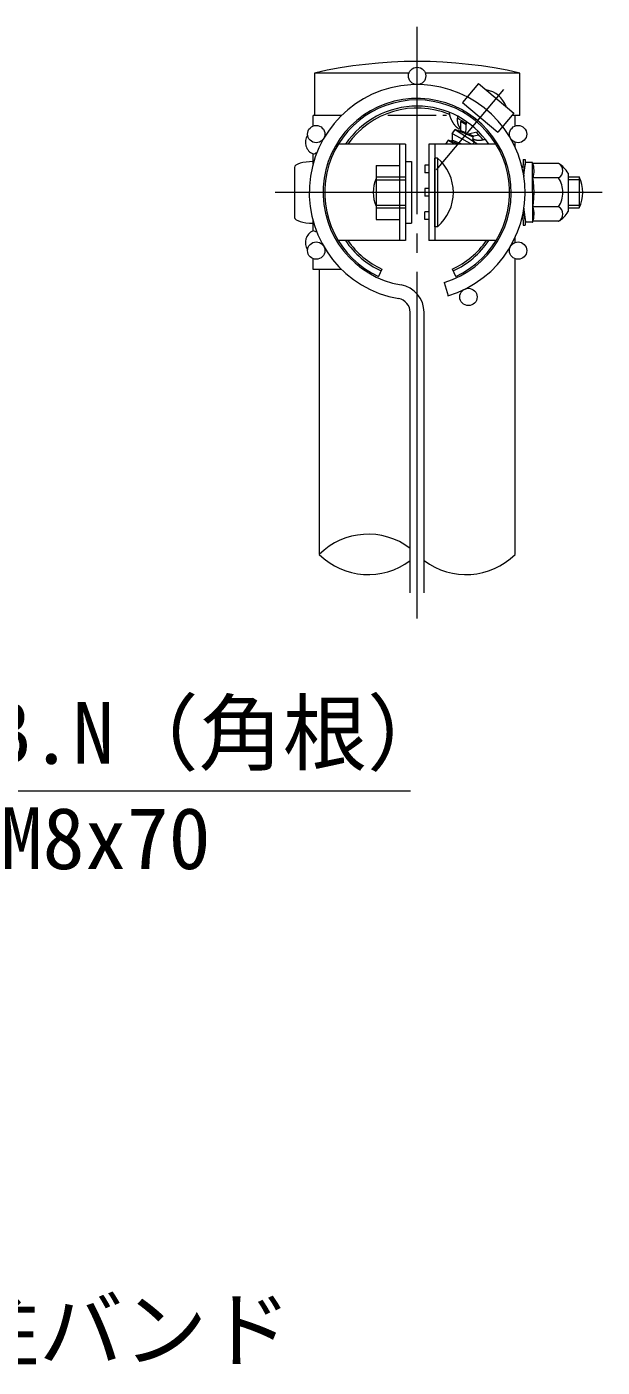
# Model space of a CAD drawing. Units: millimetres, scale not verified. Extents: x -6300 to 6300, y -4455 to 4455.
# Drawn here: x 1356 to 1804, y -1982 to -938 of the extents above; entities that cross this region are included whole.
import ezdxf
from ezdxf.enums import TextEntityAlignment as Align

# ---------------------------------------------------------------- set-up
doc = ezdxf.new("R2010")
doc.units = ezdxf.units.MM
doc.header["$LTSCALE"] = 15
doc.linetypes.add('LONG_CHAIN', pattern=[21, 18, -1, 1, -1])
for name, color, linetype, lineweight in [('0-0_D-STR-TXT', 7, 'Continuous', 9), ('0-3_D-STR2', 7, 'Continuous', 9), ('0-4_D-STR-DIM', 7, 'Continuous', 9), ('0-5_0', 7, 'Continuous', 9), ('0-6_D-STR1', 1, 'Continuous', 9), ('0-7_D-BMK', 2, 'LONG_CHAIN', 9), ('0-8_D-STR3', 3, 'Continuous', 9)]:
    doc.layers.add(name, color=color, linetype=linetype, lineweight=lineweight)
doc.styles.add('ＭＳ ゴシック', font='')
doc.styles.get('ＭＳ ゴシック').set_extended_font_data('MS Gothic')

msp = doc.modelspace()

# ---------------------------------------------------------------- linework, layer by layer
at = {"layer": '0-0_D-STR-TXT'}
msp.add_lwpolyline([(1654.84, -1533.17), (1179.34, -1533.17), (923.1, -1089.35)], dxfattribs=at)
at = {"layer": '0-3_D-STR2'}
for p, q in [((1681.02, -1136.98), (1684.11, -1147.33)), ((1654.7, -1378.84), (1654.7, -1160.24)), ((1665.5, -1378.84), (1665.5, -1160.24))]:
    msp.add_line(p, q, dxfattribs=at)
for centre in [(1660.1, -976.09), (1581.51, -1021.46), (1738.7, -1021.46), (1581.51, -1112.21), (1738.7, -1112.21), (1700.05, -1148.32)]:
    msp.add_circle(centre, 6.75, dxfattribs=at)
for centre, radius, start, end in [((1660.1, -1066.84), 84, 286.60421, 260.16066), ((1660.1, -1066.84), 73.2, 286.60421, 260.16066), ((1643.9, -1160.24), 21.6, 0, 80.16066), ((1643.9, -1160.24), 10.8, 0, 80.16066)]:
    msp.add_arc(centre, radius, start, end, dxfattribs=at)
at = {"layer": '0-4_D-STR-DIM'}
for centre, start, end in [((1622, -1387.18), 52.7739, 134.81854), ((1622, -1310.49), 225.18146, 307.2261), ((1698.2, -1310.49), 232.7739, 314.81854)]:
    msp.add_arc(centre, 54.05, start, end, dxfattribs=at)
at = {"layer": '0-5_0'}
for p, q in [((1702.89, -1026.1), (1703.57, -1025.29)), ((1651.1, -1104.34), (1598.64, -1104.34))]:
    msp.add_line(p, q, dxfattribs=at)
at = {"layer": '0-6_D-STR1'}
for p, q in [((1653.74, -973.84), (1580.3, -973.84)), ((1580.3, -973.84), (1580.3, -1006.84)), ((1739.9, -973.84), (1666.47, -973.84)), ((1739.9, -1006.84), (1739.9, -973.84)), ((1601.32, -1006.84), (1580.3, -1006.84)), ((1620.3, -1006.84), (1618.17, -1006.84)), ((1674.97, -1006.84), (1637.26, -1006.84)), ((1682.94, -1006.84), (1680.08, -1006.84)), ((1739.9, -1006.84), (1733.95, -1006.84)), ((1736.3, -1015.15), (1736.3, -1006.84)), ((1736.3, -1031.49), (1736.3, -1027.77)), ((1736.3, -1105.9), (1736.3, -1102.19)), ((1583.9, -1126.84), (1583.9, -1348.84)), ((1736.3, -1348.84), (1736.3, -1118.52))]:
    msp.add_line(p, q, dxfattribs=at)
msp.add_arc((1660.1, -1323.12), 358.28, 77.13052, 102.86948, dxfattribs=at)
at = {"layer": '0-7_D-BMK'}
for p, q in [((1660.1, -1398.84), (1660.1, -937.84)), ((1727.33, -986.72), (1674.91, -1049.19)), ((1804.1, -1066.84), (1549.7, -1066.84))]:
    msp.add_line(p, q, dxfattribs=at)
at = {"layer": '0-8_D-STR3'}
for p, q in [((1707.83, -981.96), (1695.3, -996.89)), ((1714.93, -987.23), (1714.75, -987.76)), ((1695.3, -996.89), (1722.87, -1020.03)), ((1728.98, -999.02), (1728.49, -999.29)), ((1601.32, -1006.84), (1579.1, -1006.84)), ((1579.1, -1015.16), (1579.1, -1006.84)), ((1620.3, -1006.84), (1618.17, -1006.84)), ((1693.72, -1011.48), (1693.71, -1018.64)), ((1698.16, -1014.17), (1693.82, -1011.57)), ((1698.28, -1011.54), (1697.82, -1020.95)), ((1687.31, -1021.28), (1687.3, -1026.13)), ((1687.31, -1021.28), (1689.62, -1017.81)), ((1702.31, -1029.34), (1687.66, -1021.1)), ((1704.47, -1027.83), (1689.6, -1018.2)), ((1698.58, -1021.58), (1689.62, -1017.81)), ((1692.79, -1017.62), (1693.47, -1016.82)), ((1693.61, -1018.6), (1693.06, -1019.26)), ((1697.85, -1020.37), (1693.71, -1018.64)), ((1707.94, -1019.63), (1698.74, -1021.72)), ((1703.47, -1023.63), (1698.85, -1021.7)), ((1704.04, -1022.95), (1700.27, -1021.37)), ((1704.04, -1022.95), (1703.14, -1024.02)), ((1708.31, -1022.19), (1704.07, -1022.92)), ((1651.1, -1029.34), (1598.64, -1029.34)), ((1646.3, -1029.34), (1646.3, -1104.34)), ((1651.1, -1029.34), (1651.1, -1104.34)), ((1721.57, -1029.34), (1669.1, -1029.34)), ((1669.1, -1029.34), (1669.1, -1104.34)), ((1673.9, -1029.34), (1673.9, -1104.34)), ((1684.28, -1026.15), (1682.16, -1029.34)), ((1689.51, -1029.34), (1684.2, -1026.37)), ((1692.37, -1029.34), (1686.63, -1026.92)), ((1694.96, -1029.34), (1687.29, -1026.14)), ((1703.1, -1029.34), (1704.58, -1027.93)), ((1703.14, -1024.02), (1704.58, -1027.93)), ((1579.1, -1044.59), (1579.1, -1036.84)), ((1579.1, -1042.84), (1579.1, -1044.59)), ((1651.1, -1042.84), (1655.6, -1042.84)), ((1655.6, -1042.84), (1655.6, -1090.84)), ((1673.9, -1093.54), (1673.9, -1040.14)), ((1675.99, -1040.14), (1673.9, -1040.14)), ((1675.99, -1040.14), (1675.99, -1093.54)), ((1742.6, -1041.34), (1742.6, -1045.26)), ((1742.6, -1041.34), (1744.1, -1041.34)), ((1743.2, -1053.34), (1744.37, -1043.85)), ((1744.1, -1041.34), (1744.1, -1045.26)), ((1749.67, -1043.59), (1744.67, -1043.59)), ((1749.8, -1066.84), (1749.8, -1043.66)), ((1750.1, -1044.32), (1749.96, -1043.81)), ((1564.7, -1047.34), (1564.7, -1086.34)), ((1628.3, -1045.84), (1628.3, -1087.84)), ((1628.3, -1045.84), (1646.3, -1045.84)), ((1669.1, -1045.65), (1666.1, -1045.65)), ((1666.1, -1045.65), (1666.1, -1051.65)), ((1669.1, -1051.65), (1666.1, -1051.65)), ((1742.5, -1046.03), (1741.97, -1048.03)), ((1744, -1046.03), (1742.71, -1050.92)), ((1743.2, -1053.34), (1743.2, -1054.57)), ((1770.19, -1044.32), (1750.1, -1044.32)), ((1777.7, -1051.84), (1777.7, -1081.84)), ((1628.3, -1054.84), (1651.1, -1054.84)), ((1628.3, -1056.94), (1651.1, -1056.94)), ((1669.1, -1063.84), (1666.1, -1063.84)), ((1666.1, -1063.84), (1666.1, -1069.84)), ((1770.19, -1055.58), (1749.8, -1055.58)), ((1777.7, -1054.84), (1786.1, -1054.84)), ((1777.7, -1056.87), (1787.07, -1056.87)), ((1786.1, -1054.84), (1786.1, -1078.84)), ((1669.1, -1069.84), (1666.1, -1069.84)), ((1749.8, -1066.84), (1749.8, -1090.01)), ((1628.3, -1076.74), (1651.1, -1076.74)), ((1628.3, -1078.84), (1651.1, -1078.84)), ((1666.1, -1088.02), (1666.1, -1082.02)), ((1669.1, -1082.02), (1666.1, -1082.02)), ((1742.5, -1087.64), (1741.97, -1085.64)), ((1744, -1087.64), (1742.71, -1082.75)), ((1743.2, -1079.1), (1743.2, -1080.34)), ((1743.2, -1080.34), (1744.37, -1089.82)), ((1770.19, -1078.09), (1749.8, -1078.09)), ((1777.7, -1076.81), (1787.07, -1076.81)), ((1777.7, -1078.84), (1786.1, -1078.84)), ((1579.1, -1096.84), (1579.1, -1089.08)), ((1579.1, -1089.08), (1579.1, -1090.84)), ((1628.3, -1087.84), (1646.3, -1087.84)), ((1651.1, -1090.84), (1655.6, -1090.84)), ((1669.1, -1088.02), (1666.1, -1088.02)), ((1675.99, -1093.54), (1673.9, -1093.54)), ((1744.1, -1088.41), (1744.1, -1092.34)), ((1749.6, -1090.09), (1744.67, -1090.09)), ((1770.19, -1089.35), (1750.1, -1089.35)), ((1721.57, -1104.34), (1669.1, -1104.34)), ((1579.1, -1126.84), (1579.1, -1118.52)), ((1601.32, -1126.84), (1579.1, -1126.84)), ((1632.73, -1126.56), (1630.1, -1132.29)), ((1690.1, -1132.29), (1687.48, -1126.56))]:
    msp.add_line(p, q, dxfattribs=at)
for points in [[(1707.83, -981.96), (1735.41, -1005.1), (1722.87, -1020.03)], [(1685.01, -1004.42), (1685.03, -1004.75), (1685.06, -1005.08), (1685.11, -1005.42), (1685.16, -1005.75), (1685.22, -1006.08), (1685.29, -1006.4), (1685.37, -1006.73), (1685.46, -1007.06), (1685.56, -1007.38), (1685.66, -1007.7), (1685.77, -1008.02), (1685.89, -1008.34), (1686.01, -1008.65), (1686.14, -1008.96), (1686.27, -1009.27), (1686.4, -1009.57), (1686.54, -1009.87), (1686.68, -1010.16), (1686.83, -1010.45), (1686.97, -1010.74), (1687.12, -1011.02), (1687.27, -1011.3), (1687.42, -1011.57), (1687.57, -1011.83), (1687.72, -1012.09), (1687.87, -1012.35), (1688.02, -1012.6), (1688.18, -1012.85), (1688.34, -1013.09), (1688.5, -1013.33), (1688.67, -1013.56), (1688.83, -1013.79), (1689, -1014.02), (1689.18, -1014.25), (1689.36, -1014.47), (1689.54, -1014.69), (1689.73, -1014.91), (1689.93, -1015.12), (1690.13, -1015.34)], [(1691.5, -1007.42), (1691.48, -1007.63), (1691.46, -1007.85), (1691.45, -1008.06), (1691.43, -1008.28), (1691.42, -1008.49), (1691.41, -1008.7), (1691.39, -1008.92), (1691.38, -1009.13), (1691.37, -1009.34), (1691.36, -1009.55), (1691.36, -1009.76), (1691.35, -1009.97), (1691.35, -1010.17), (1691.34, -1010.38), (1691.34, -1010.58), (1691.35, -1010.78), (1691.35, -1010.99), (1691.36, -1011.18), (1691.37, -1011.38), (1691.38, -1011.57), (1691.4, -1011.77), (1691.42, -1011.96), (1691.44, -1012.15), (1691.47, -1012.33), (1691.49, -1012.51), (1691.53, -1012.69), (1691.56, -1012.87), (1691.61, -1013.05), (1691.65, -1013.22), (1691.7, -1013.39), (1691.75, -1013.56), (1691.81, -1013.73), (1691.87, -1013.9), (1691.93, -1014.07), (1692, -1014.23), (1692.07, -1014.4), (1692.14, -1014.56), (1692.22, -1014.73), (1692.3, -1014.9)], [(1690.13, -1015.34), (1690.33, -1015.55), (1690.55, -1015.76), (1690.76, -1015.97), (1690.99, -1016.18), (1691.22, -1016.38), (1691.46, -1016.59), (1691.71, -1016.8), (1691.97, -1017), (1692.23, -1017.21), (1692.51, -1017.42), (1692.79, -1017.62)], [(1692.3, -1014.9), (1692.39, -1015.06), (1692.48, -1015.23), (1692.57, -1015.4), (1692.67, -1015.57), (1692.77, -1015.74), (1692.88, -1015.91), (1692.99, -1016.09), (1693.1, -1016.27), (1693.22, -1016.45), (1693.34, -1016.63), (1693.47, -1016.82), (1693.47, -1016.82)], [(1687.29, -1026.14), (1686.63, -1026.92), (1684.28, -1026.15)], [(1703.01, -1026.21), (1702.89, -1026.1), (1702.89, -1026.1)], [(1707.36, -1029.34), (1707.24, -1029.28), (1707.13, -1029.22), (1707.01, -1029.16), (1706.9, -1029.1), (1706.79, -1029.04), (1706.67, -1028.98), (1706.56, -1028.91), (1706.45, -1028.85), (1706.34, -1028.78), (1706.23, -1028.72), (1706.12, -1028.65), (1706, -1028.58), (1705.89, -1028.51), (1705.78, -1028.44), (1705.67, -1028.37), (1705.56, -1028.3), (1705.45, -1028.22), (1705.34, -1028.15), (1705.23, -1028.07), (1705.12, -1027.99), (1705.01, -1027.91), (1704.9, -1027.83), (1704.79, -1027.75), (1704.68, -1027.66), (1704.57, -1027.58), (1704.46, -1027.49), (1704.35, -1027.4), (1704.24, -1027.31), (1704.13, -1027.22), (1704.02, -1027.13), (1703.91, -1027.03), (1703.8, -1026.93), (1703.69, -1026.84), (1703.57, -1026.74), (1703.46, -1026.64), (1703.35, -1026.53), (1703.24, -1026.43), (1703.12, -1026.32), (1703.01, -1026.21)], [(1705.66, -1026.11), (1705.48, -1026.05), (1705.3, -1025.99), (1705.12, -1025.93), (1704.94, -1025.86), (1704.75, -1025.79), (1704.56, -1025.72), (1704.37, -1025.64), (1704.17, -1025.56), (1703.98, -1025.47), (1703.78, -1025.39), (1703.57, -1025.29), (1703.57, -1025.29)], [(1713.17, -1025.6), (1712.96, -1025.66), (1712.75, -1025.71), (1712.54, -1025.76), (1712.33, -1025.81), (1712.13, -1025.86), (1711.92, -1025.92), (1711.71, -1025.96), (1711.5, -1026.01), (1711.3, -1026.06), (1711.09, -1026.1), (1710.89, -1026.15), (1710.68, -1026.19), (1710.48, -1026.23), (1710.28, -1026.27), (1710.08, -1026.3), (1709.88, -1026.33), (1709.68, -1026.36), (1709.48, -1026.39), (1709.29, -1026.42), (1709.09, -1026.44), (1708.9, -1026.46), (1708.71, -1026.47), (1708.52, -1026.48), (1708.34, -1026.49), (1708.15, -1026.49), (1707.97, -1026.49), (1707.79, -1026.48), (1707.61, -1026.47), (1707.43, -1026.46), (1707.25, -1026.44), (1707.07, -1026.42), (1706.9, -1026.39), (1706.72, -1026.37), (1706.55, -1026.33), (1706.37, -1026.29), (1706.2, -1026.25), (1706.02, -1026.21), (1705.84, -1026.16), (1705.66, -1026.11)], [(1742.6, -1088.41), (1742.6, -1092.34), (1744.1, -1092.34)]]:
    msp.add_lwpolyline(points, dxfattribs=at)
for centre, radius, start, end in [((1710.23, -1007.09), 20.41, 20.1954, 79.8046), ((1660.1, -1066.84), 72, 294.62432, 245.37568), ((1660.1, -1066.84), 67.2, 33.92006, 146.07994), ((1660.1, -1066.84), 65.7, 67.54306, 145.19563), ((1660.1, -1066.84), 65.7, 54.56375, 61.56693), ((1582.85, -1027.84), 9.75, 145.52206, 247.38014), ((1660.1, -1066.84), 59.4, 49.42124, 50.57876), ((1660.1, -1066.84), 65.7, 38.43307, 45.43625), ((1577.56, -1027.84), 9.13, 9.9641, 11.59585), ((1742.65, -1027.84), 9.13, 168.40415, 170.0359), ((1577.56, -1027.84), 9.13, 279.7159, 299.45512), ((1653.2, -1066.84), 35.1, 310.47549, 49.52451), ((1744.67, -1043.89), 0.3, 90, 173), ((1749.67, -1043.89), 0.3, 15, 90), ((1735.16, -1049.95), 15.97, 339.37322, 22.7756), ((1739.6, -1045.26), 3, 345.11181, 0), ((1745.6, -1051.69), 3, 165.11181, 171.06848), ((1741.49, -1054.64), 1.71, 2.43295, 14.61313), ((1741.1, -1045.26), 3, 345.11181, 0), ((1767.14, -1049.95), 6.4, 298.45309, 61.54691), ((1757.38, -1064.6), 24, 32.13463, 57.68315), ((1651.4, -1066.84), 25.5, 154.94238, 205.05762), ((1687.53, -1066.84), 63.57, 0, 10.20031), ((1752.91, -1066.84), 20.62, 0, 33.09348), ((1763.6, -1066.84), 25.5, 331.92751, 28.07249), ((1687.53, -1066.84), 63.57, 349.79969, 0), ((1752.91, -1066.84), 20.62, 326.90652, 0), ((1745.6, -1081.98), 3, 188.93152, 194.88819), ((1741.49, -1079.03), 1.71, 345.38687, 357.56705), ((1735.16, -1083.72), 15.97, 337.2244, 20.62678), ((1767.14, -1083.72), 6.4, 298.45309, 61.54691), ((1757.38, -1069.07), 24, 302.31685, 327.86537), ((1739.6, -1088.41), 3, 360, 14.88819), ((1741.1, -1088.41), 3, 360, 14.88819), ((1744.67, -1089.79), 0.3, 187, 270), ((1749.6, -1089.79), 0.3, 270, 337.2244), ((1582.85, -1105.84), 9.75, 112.61986, 214.47794), ((1577.56, -1105.84), 9.13, 60.54488, 80.2841), ((1660.1, -1066.84), 67.2, 213.92006, 245.37568), ((1660.1, -1066.84), 65.7, 214.80437, 245.37568), ((1660.1, -1066.84), 65.7, 294.62432, 325.19563), ((1660.1, -1066.84), 67.2, 294.62432, 326.07994), ((1577.56, -1105.84), 9.13, 348.40415, 350.0359), ((1742.65, -1105.84), 9.13, 189.9641, 191.59585), ((1742.65, -1105.84), 9.13, 189.9641, 191.59585)]:
    msp.add_arc(centre, radius, start, end, dxfattribs=at)
for centre, start_param, end_param in [((1579.1, -1047.34), 1.5707963, 3.1415927), ((1579.1, -1086.34), 3.1415927, 4.712389)]:
    msp.add_ellipse(centre, major_axis=(14.4, 0), ratio=0.3125, start_param=start_param, end_param=end_param, dxfattribs=at)

# ---------------------------------------------------------------- texts
at = {"layer": '0-0_D-STR-TXT', "style": 'ＭＳ ゴシック'}
for s, p in [('継手B.N（角根）', (1195.23, -1526.42)), ('M8x70', (1335.87, -1608.42)), ('端柱バンド', (1234.55, -1991.15))]:
    msp.add_text(s, height=48.06, dxfattribs=at).set_placement(p, align=Align.BOTTOM_LEFT)

doc.saveas('drawing.dxf')
